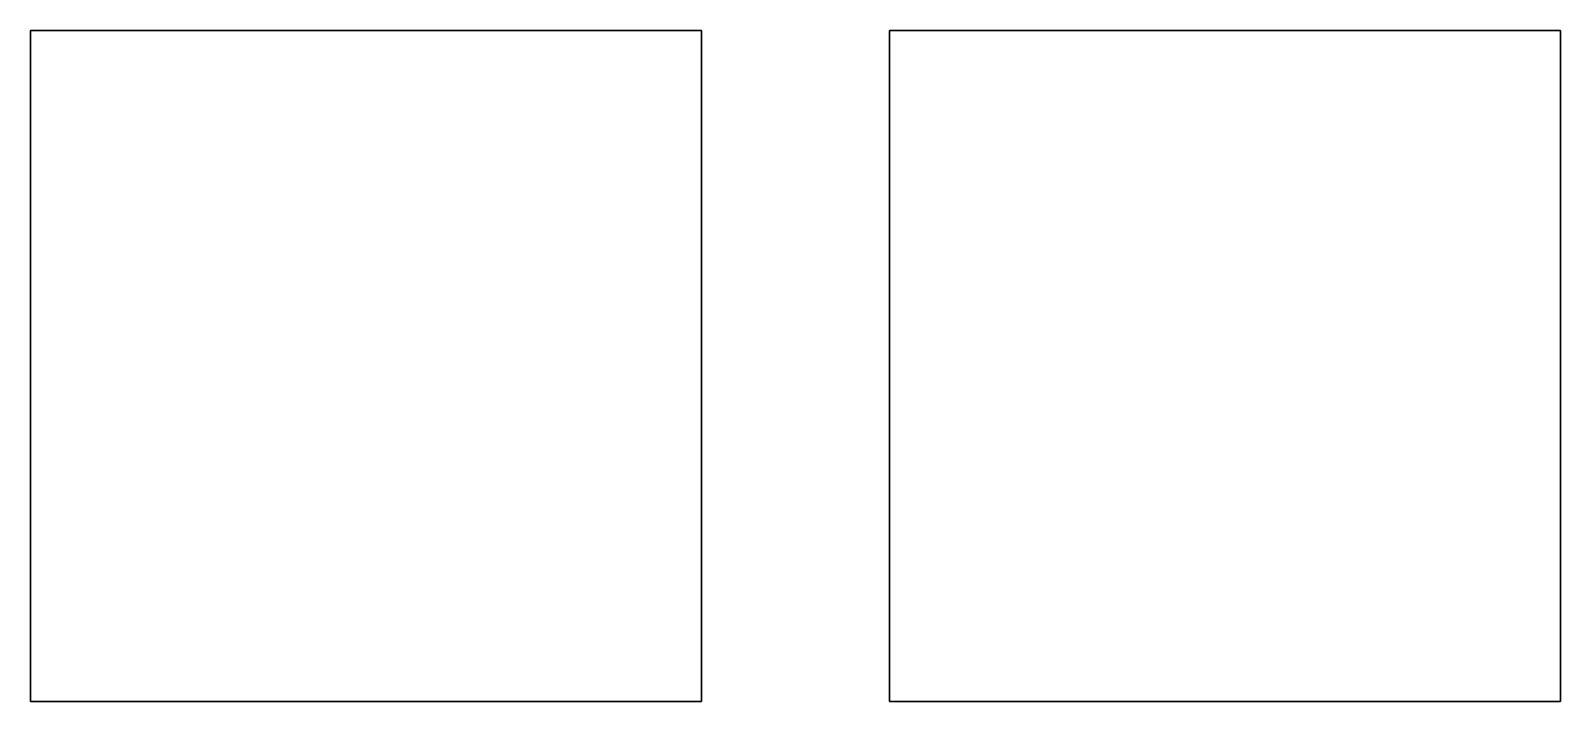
# Model space of a CAD drawing. Header units: millimetres. Extents: x -2.7 to 3, y -4 to 16.
# Drawn here: x 0.72 to 3, y 15.02 to 16.02 of the extents above.
import ezdxf

# ---------------------------------------------------------------- set-up
doc = ezdxf.new("R2010")
doc.units = ezdxf.units.MM

msp = doc.modelspace()

# ---------------------------------------------------------------- linework, layer by layer
for points in [[(1.72, 16.02, 1), (1.72, 16.02), (0.72, 16.02), (0.72, 16.02, 1)], [(1.72, 16.02), (1.72, 15.02), (0.72, 15.02), (0.72, 16.02)], [(0.72, 16.02), (0.72, 15.02), (0.72, 15.02, 1), (0.72, 16.02, 1)], [(0.72, 16.02, 1), (0.72, 15.02, 1), (1.72, 15.02, 1), (1.72, 16.02, 1)], [(1.72, 15.02, 1), (1.72, 15.02), (1.72, 16.02), (1.72, 16.02, 1)], [(3, 16.02), (3, 15.02), (2, 15.02), (2, 16.02)], [(2, 16.02), (2, 15.02), (3, 15.02), (3, 16.02)], [(0.72, 15.02, 1), (0.72, 15.02), (1.72, 15.02), (1.72, 15.02, 1)]]:
    msp.add_3dface(points)

doc.saveas('drawing.dxf')
